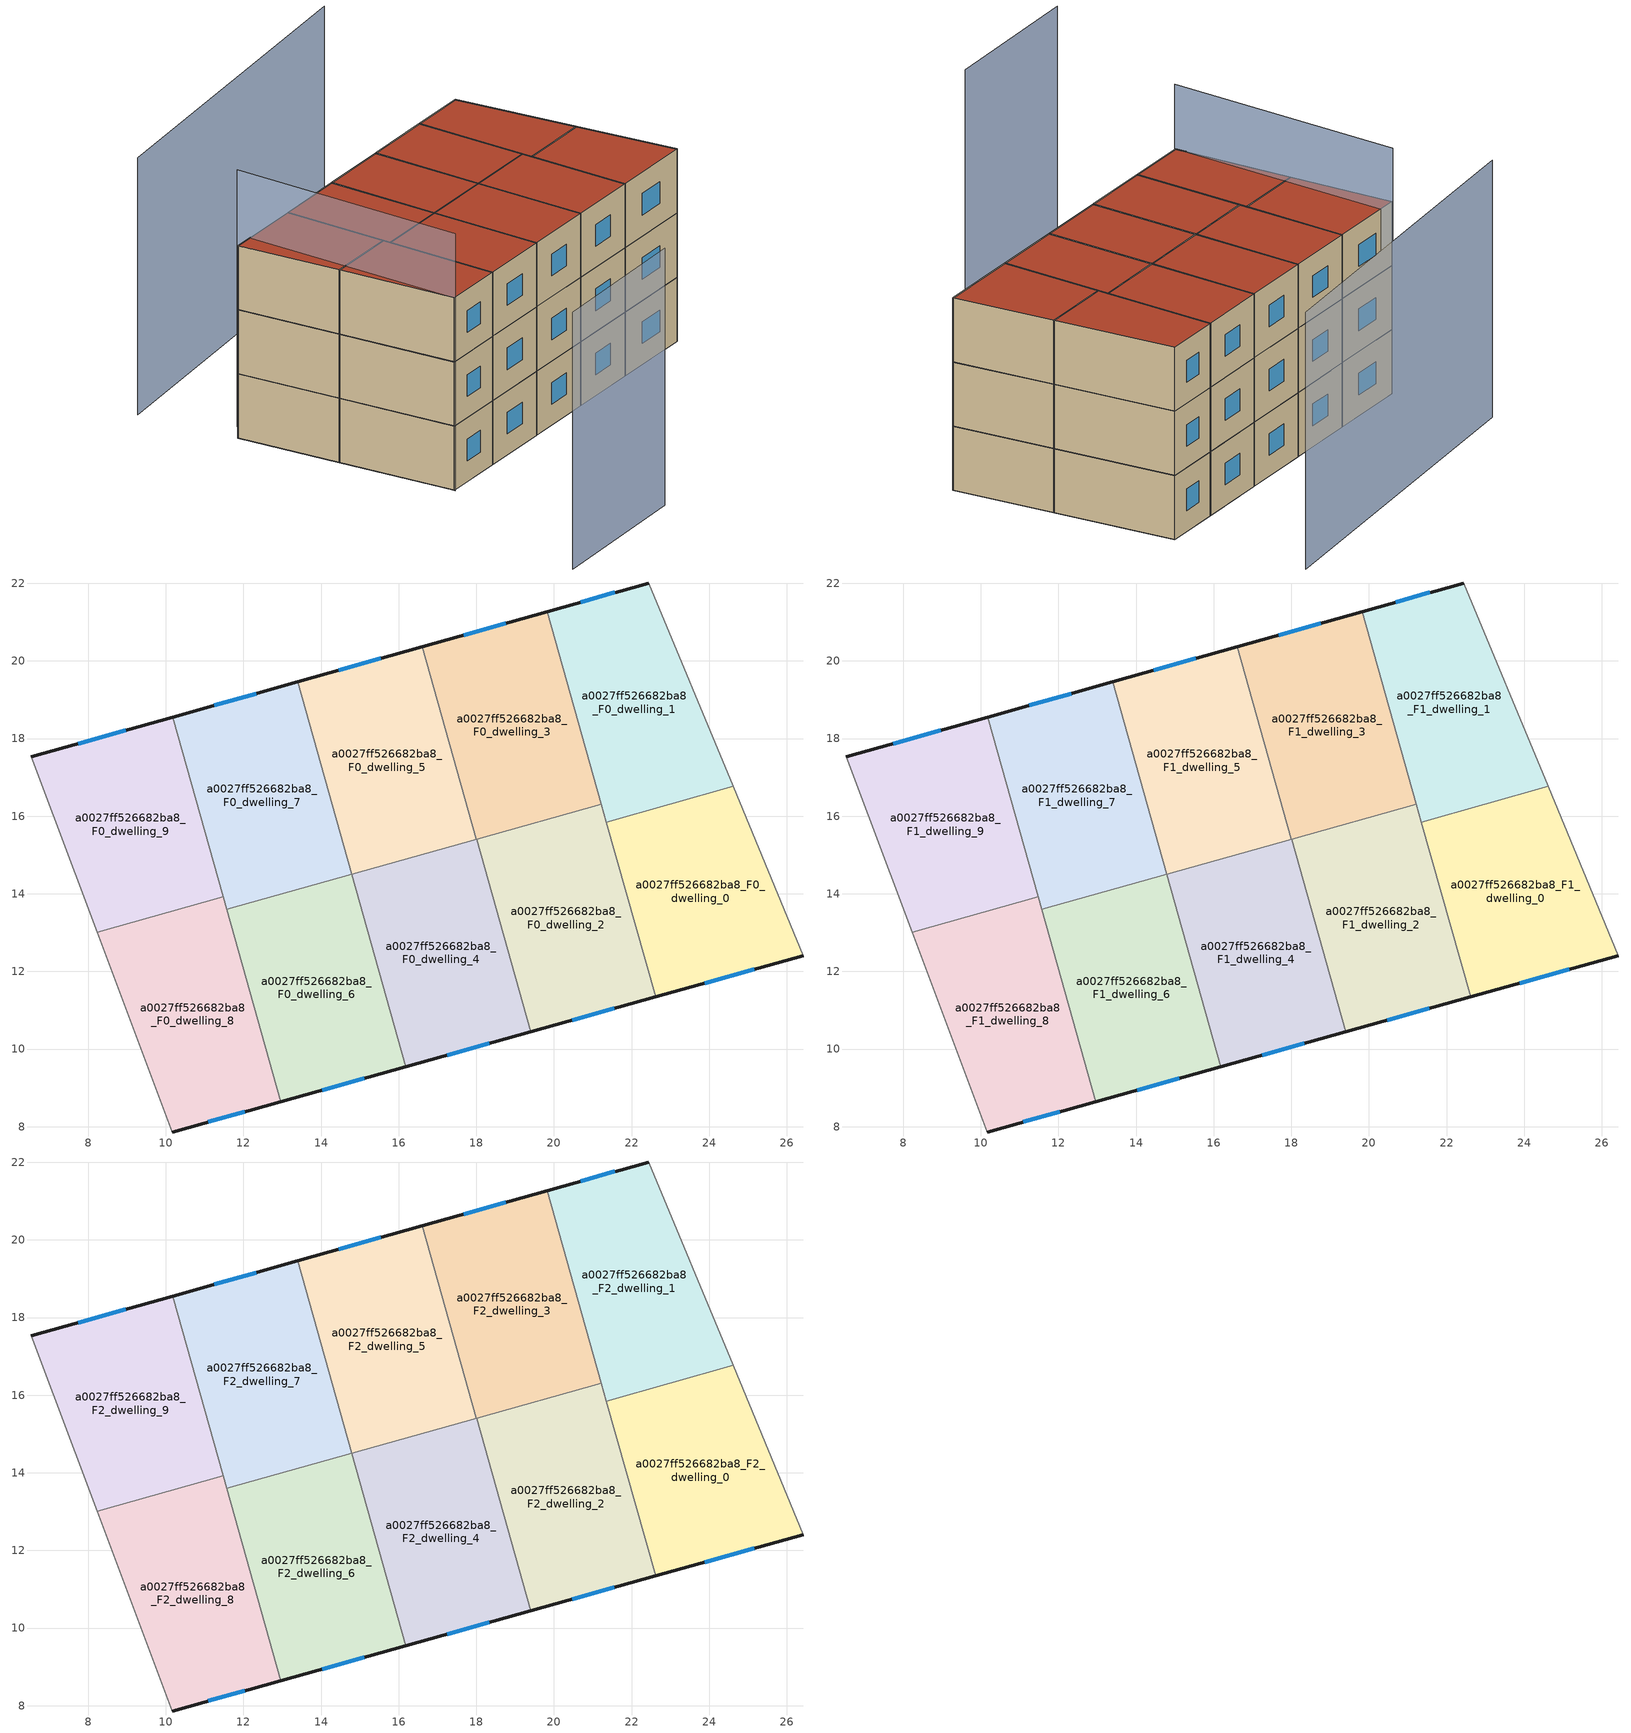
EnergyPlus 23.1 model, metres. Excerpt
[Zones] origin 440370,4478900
a0027ff526682ba8_F0_dwelling_0
 floor ground (EU_floor_Construction): 26.42,12.41 24.61,16.77 21.35,15.85 22.62,11.34 z0
 wall outside (EU_wall_Construction): 26.42,12.41 22.62,11.34 z0:3
 wall to a0027ff526682ba8_F0_dwelling_1 (EU_wall_Construction): 21.35,15.85 24.61,16.77 z0:3
 wall adiabatic (EU_wall_Construction): 24.61,16.77 26.42,12.41 z0:3
 wall to a0027ff526682ba8_F0_dwelling_2 (EU_wall_Construction): 22.62,11.34 21.35,15.85 z0:3
 window (EU_Window_Construction): 25.16,12.05 23.88,11.69 z0.99:2.01
a0027ff526682ba8_F0_dwelling_1
 floor ground (EU_floor_Construction): 24.61,16.77 22.44,22.01 19.82,21.27 21.35,15.85 z0
 wall outside (EU_wall_Construction): 19.82,21.27 22.44,22.01 z0:3
 wall adiabatic (EU_wall_Construction): 22.44,22.01 24.61,16.77 z0:3
 wall to a0027ff526682ba8_F0_dwelling_3 (EU_wall_Construction): 21.22,16.31 19.82,21.27 z0:3
 wall to a0027ff526682ba8_F0_dwelling_2 (EU_wall_Construction): 21.35,15.85 21.22,16.31 z0:3
 window (EU_Window_Construction): 20.69,21.51 21.57,21.76 z0.99:2.01
a0027ff526682ba8_F0_dwelling_2
 floor ground (EU_floor_Construction): 22.62,11.34 21.22,16.31 18.01,15.4 19.4,10.44 z0
 wall outside (EU_wall_Construction): 22.62,11.34 19.4,10.44 z0:3
 wall to a0027ff526682ba8_F0_dwelling_3 (EU_wall_Construction): 18.01,15.4 21.22,16.31 z0:3
 wall to a0027ff526682ba8_F0_dwelling_4 (EU_wall_Construction): 19.4,10.44 18.01,15.4 z0:3
 window (EU_Window_Construction): 21.55,11.04 20.47,10.74 z0.99:2.01
a0027ff526682ba8_F0_dwelling_3
 floor ground (EU_floor_Construction): 21.22,16.31 19.82,21.27 16.61,20.37 18.01,15.4 z0
 wall outside (EU_wall_Construction): 16.61,20.37 19.82,21.27 z0:3
 wall to a0027ff526682ba8_F0_dwelling_5 (EU_wall_Construction): 18,15.4 16.61,20.37 z0:3
 window (EU_Window_Construction): 17.67,20.66 18.76,20.97 z0.99:2.01
a0027ff526682ba8_F0_dwelling_4
 floor ground (EU_floor_Construction): 19.4,10.44 18.01,15.41 14.79,14.5 16.18,9.54 z0
 wall outside (EU_wall_Construction): 19.4,10.44 16.18,9.54 z0:3
 wall to a0027ff526682ba8_F0_dwelling_5 (EU_wall_Construction): 14.79,14.5 18.01,15.41 z0:3
 wall to a0027ff526682ba8_F0_dwelling_6 (EU_wall_Construction): 16.18,9.54 14.79,14.5 z0:3
 window (EU_Window_Construction): 18.34,10.15 17.25,9.84 z0.99:2.01
a0027ff526682ba8_F0_dwelling_5
 floor ground (EU_floor_Construction): 18.01,15.41 16.61,20.37 13.39,19.46 14.79,14.5 z0
 wall outside (EU_wall_Construction): 13.39,19.46 16.61,20.37 z0:3
 wall to a0027ff526682ba8_F0_dwelling_7 (EU_wall_Construction): 14.79,14.5 13.39,19.46 z0:3
 window (EU_Window_Construction): 14.46,19.76 15.54,20.06 z0.99:2.01
a0027ff526682ba8_F0_dwelling_6
 floor ground (EU_floor_Construction): 16.18,9.54 14.79,14.5 11.57,13.6 12.97,8.64 z0
 wall outside (EU_wall_Construction): 16.18,9.54 12.97,8.64 z0:3
 wall to a0027ff526682ba8_F0_dwelling_7 (EU_wall_Construction): 11.57,13.6 14.79,14.5 z0:3
 wall to a0027ff526682ba8_F0_dwelling_8 (EU_wall_Construction): 12.97,8.64 11.57,13.6 z0:3
 window (EU_Window_Construction): 15.12,9.25 14.03,8.94 z0.99:2.01
a0027ff526682ba8_F0_dwelling_7
 floor ground (EU_floor_Construction): 14.79,14.5 13.39,19.46 10.17,18.55 11.57,13.6 z0
 wall outside (EU_wall_Construction): 10.17,18.55 13.39,19.46 z0:3
 wall to a0027ff526682ba8_F0_dwelling_9 (EU_wall_Construction): 11.48,13.92 10.17,18.55 z0:3
 wall to a0027ff526682ba8_F0_dwelling_8 (EU_wall_Construction): 11.57,13.6 11.48,13.92 z0:3
 window (EU_Window_Construction): 11.24,18.85 12.33,19.16 z0.99:2.01
a0027ff526682ba8_F0_dwelling_8
 floor ground (EU_floor_Construction): 12.97,8.64 11.48,13.92 8.23,13.01 10.17,7.86 z0
 wall outside (EU_wall_Construction): 12.97,8.64 10.17,7.86 z0:3
 wall adiabatic (EU_wall_Construction): 10.17,7.86 8.23,13.01 z0:3
 wall to a0027ff526682ba8_F0_dwelling_9 (EU_wall_Construction): 8.23,13.01 11.48,13.92 z0:3
 window (EU_Window_Construction): 12.04,8.38 11.1,8.12 z0.99:2.01
a0027ff526682ba8_F0_dwelling_9
 floor ground (EU_floor_Construction): 11.48,13.92 10.17,18.55 6.53,17.53 8.23,13.01 z0
 wall outside (EU_wall_Construction): 6.53,17.53 10.17,18.55 z0:3
 wall adiabatic (EU_wall_Construction): 8.23,13.01 6.53,17.53 z0:3
 window (EU_Window_Construction): 7.74,17.87 8.97,18.21 z0.99:2.01
a0027ff526682ba8_F1_dwelling_0
 floor to a0027ff526682ba8_F0_dwelling_0 (EU_floor_Construction): 26.42,12.41 24.61,16.77 21.35,15.85 22.62,11.34 z3
 wall outside (EU_wall_Construction): 26.42,12.41 22.62,11.34 z3:6
 wall to a0027ff526682ba8_F1_dwelling_1 (EU_wall_Construction): 21.35,15.85 24.61,16.77 z3:6
 wall adiabatic (EU_wall_Construction): 24.61,16.77 26.42,12.41 z3:6
 wall to a0027ff526682ba8_F1_dwelling_2 (EU_wall_Construction): 22.62,11.34 21.35,15.85 z3:6
 window (EU_Window_Construction): 25.16,12.05 23.88,11.69 z3.99:5.01
a0027ff526682ba8_F1_dwelling_1
 floor to a0027ff526682ba8_F0_dwelling_1 (EU_floor_Construction): 24.61,16.77 22.44,22.01 19.82,21.27 21.35,15.85 z3
 wall outside (EU_wall_Construction): 19.82,21.27 22.44,22.01 z3:6
 wall adiabatic (EU_wall_Construction): 22.44,22.01 24.61,16.77 z3:6
 wall to a0027ff526682ba8_F1_dwelling_3 (EU_wall_Construction): 21.22,16.31 19.82,21.27 z3:6
 wall to a0027ff526682ba8_F1_dwelling_2 (EU_wall_Construction): 21.35,15.85 21.22,16.31 z3:6
 window (EU_Window_Construction): 20.69,21.51 21.57,21.76 z3.99:5.01
a0027ff526682ba8_F1_dwelling_2
 floor to a0027ff526682ba8_F0_dwelling_2 (EU_floor_Construction): 22.62,11.34 21.22,16.31 18.01,15.4 19.4,10.44 z3
 wall outside (EU_wall_Construction): 22.62,11.34 19.4,10.44 z3:6
 wall to a0027ff526682ba8_F1_dwelling_3 (EU_wall_Construction): 18.01,15.4 21.22,16.31 z3:6
 wall to a0027ff526682ba8_F1_dwelling_4 (EU_wall_Construction): 19.4,10.44 18.01,15.4 z3:6
 window (EU_Window_Construction): 21.55,11.04 20.47,10.74 z3.99:5.01
a0027ff526682ba8_F1_dwelling_3
 floor to a0027ff526682ba8_F0_dwelling_3 (EU_floor_Construction): 21.22,16.31 19.82,21.27 16.61,20.37 18.01,15.4 z3
 wall outside (EU_wall_Construction): 16.61,20.37 19.82,21.27 z3:6
 wall to a0027ff526682ba8_F1_dwelling_5 (EU_wall_Construction): 18,15.4 16.61,20.37 z3:6
 window (EU_Window_Construction): 17.67,20.66 18.76,20.97 z3.99:5.01
a0027ff526682ba8_F1_dwelling_4
 floor to a0027ff526682ba8_F0_dwelling_4 (EU_floor_Construction): 19.4,10.44 18.01,15.41 14.79,14.5 16.18,9.54 z3
 wall outside (EU_wall_Construction): 19.4,10.44 16.18,9.54 z3:6
 wall to a0027ff526682ba8_F1_dwelling_5 (EU_wall_Construction): 14.79,14.5 18.01,15.41 z3:6
 wall to a0027ff526682ba8_F1_dwelling_6 (EU_wall_Construction): 16.18,9.54 14.79,14.5 z3:6
 window (EU_Window_Construction): 18.34,10.15 17.25,9.84 z3.99:5.01
a0027ff526682ba8_F1_dwelling_5
 floor to a0027ff526682ba8_F0_dwelling_5 (EU_floor_Construction): 18.01,15.41 16.61,20.37 13.39,19.46 14.79,14.5 z3
 wall outside (EU_wall_Construction): 13.39,19.46 16.61,20.37 z3:6
 wall to a0027ff526682ba8_F1_dwelling_7 (EU_wall_Construction): 14.79,14.5 13.39,19.46 z3:6
 window (EU_Window_Construction): 14.46,19.76 15.54,20.06 z3.99:5.01
a0027ff526682ba8_F1_dwelling_6
 floor to a0027ff526682ba8_F0_dwelling_6 (EU_floor_Construction): 16.18,9.54 14.79,14.5 11.57,13.6 12.97,8.64 z3
 wall outside (EU_wall_Construction): 16.18,9.54 12.97,8.64 z3:6
 wall to a0027ff526682ba8_F1_dwelling_7 (EU_wall_Construction): 11.57,13.6 14.79,14.5 z3:6
 wall to a0027ff526682ba8_F1_dwelling_8 (EU_wall_Construction): 12.97,8.64 11.57,13.6 z3:6
 window (EU_Window_Construction): 15.12,9.25 14.03,8.94 z3.99:5.01
a0027ff526682ba8_F1_dwelling_7
 floor to a0027ff526682ba8_F0_dwelling_7 (EU_floor_Construction): 14.79,14.5 13.39,19.46 10.17,18.55 11.57,13.6 z3
 wall outside (EU_wall_Construction): 10.17,18.55 13.39,19.46 z3:6
 wall to a0027ff526682ba8_F1_dwelling_9 (EU_wall_Construction): 11.48,13.92 10.17,18.55 z3:6
 wall to a0027ff526682ba8_F1_dwelling_8 (EU_wall_Construction): 11.57,13.6 11.48,13.92 z3:6
 window (EU_Window_Construction): 11.24,18.85 12.33,19.16 z3.99:5.01
a0027ff526682ba8_F1_dwelling_8
 floor to a0027ff526682ba8_F0_dwelling_8 (EU_floor_Construction): 12.97,8.64 11.48,13.92 8.23,13.01 10.17,7.86 z3
 wall outside (EU_wall_Construction): 12.97,8.64 10.17,7.86 z3:6
 wall adiabatic (EU_wall_Construction): 10.17,7.86 8.23,13.01 z3:6
 wall to a0027ff526682ba8_F1_dwelling_9 (EU_wall_Construction): 8.23,13.01 11.48,13.92 z3:6
 window (EU_Window_Construction): 12.04,8.38 11.1,8.12 z3.99:5.01
a0027ff526682ba8_F1_dwelling_9
 floor to a0027ff526682ba8_F0_dwelling_9 (EU_floor_Construction): 11.48,13.92 10.17,18.55 6.53,17.53 8.23,13.01 z3
 wall outside (EU_wall_Construction): 6.53,17.53 10.17,18.55 z3:6
 wall adiabatic (EU_wall_Construction): 8.23,13.01 6.53,17.53 z3:6
 window (EU_Window_Construction): 7.74,17.87 8.97,18.21 z3.99:5.01
a0027ff526682ba8_F2_dwelling_0
 floor to a0027ff526682ba8_F1_dwelling_0 (EU_floor_Construction): 26.42,12.41 24.61,16.77 21.35,15.85 22.62,11.34 z6
 wall outside (EU_wall_Construction): 26.42,12.41 22.62,11.34 z6:9
 wall to a0027ff526682ba8_F2_dwelling_1 (EU_wall_Construction): 21.35,15.85 24.61,16.77 z6:9
 wall adiabatic (EU_wall_Construction): 24.61,16.77 26.42,12.41 z6:9
 wall to a0027ff526682ba8_F2_dwelling_2 (EU_wall_Construction): 22.62,11.34 21.35,15.85 z6:9
 window (EU_Window_Construction): 25.16,12.05 23.88,11.69 z6.99:8.01
 roof outside (EU_roof_Construction): 24.61,16.77 26.42,12.41 22.62,11.34 21.35,15.85 z9
a0027ff526682ba8_F2_dwelling_1
 floor to a0027ff526682ba8_F1_dwelling_1 (EU_floor_Construction): 24.61,16.77 22.44,22.01 19.82,21.27 21.35,15.85 z6
 wall outside (EU_wall_Construction): 19.82,21.27 22.44,22.01 z6:9
 wall adiabatic (EU_wall_Construction): 22.44,22.01 24.61,16.77 z6:9
 wall to a0027ff526682ba8_F2_dwelling_3 (EU_wall_Construction): 21.22,16.31 19.82,21.27 z6:9
 wall to a0027ff526682ba8_F2_dwelling_2 (EU_wall_Construction): 21.35,15.85 21.22,16.31 z6:9
 window (EU_Window_Construction): 20.69,21.51 21.57,21.76 z6.99:8.01
 roof outside (EU_roof_Construction): 22.44,22.01 24.61,16.77 21.35,15.85 19.82,21.27 z9
a0027ff526682ba8_F2_dwelling_2
 floor to a0027ff526682ba8_F1_dwelling_2 (EU_floor_Construction): 22.62,11.34 21.22,16.31 18.01,15.4 19.4,10.44 z6
 wall outside (EU_wall_Construction): 22.62,11.34 19.4,10.44 z6:9
 wall to a0027ff526682ba8_F2_dwelling_3 (EU_wall_Construction): 18.01,15.4 21.22,16.31 z6:9
 wall to a0027ff526682ba8_F2_dwelling_4 (EU_wall_Construction): 19.4,10.44 18.01,15.4 z6:9
 window (EU_Window_Construction): 21.55,11.04 20.47,10.74 z6.99:8.01
 roof outside (EU_roof_Construction): 21.22,16.31 22.62,11.34 19.4,10.44 18.01,15.4 z9
a0027ff526682ba8_F2_dwelling_3
 floor to a0027ff526682ba8_F1_dwelling_3 (EU_floor_Construction): 21.22,16.31 19.82,21.27 16.61,20.37 18.01,15.4 z6
 wall outside (EU_wall_Construction): 16.61,20.37 19.82,21.27 z6:9
 wall to a0027ff526682ba8_F2_dwelling_5 (EU_wall_Construction): 18,15.4 16.61,20.37 z6:9
 window (EU_Window_Construction): 17.67,20.66 18.76,20.97 z6.99:8.01
 roof outside (EU_roof_Construction): 19.82,21.27 21.22,16.31 18.01,15.4 16.61,20.37 z9
a0027ff526682ba8_F2_dwelling_4
 floor to a0027ff526682ba8_F1_dwelling_4 (EU_floor_Construction): 19.4,10.44 18.01,15.41 14.79,14.5 16.18,9.54 z6
 wall outside (EU_wall_Construction): 19.4,10.44 16.18,9.54 z6:9
 wall to a0027ff526682ba8_F2_dwelling_5 (EU_wall_Construction): 14.79,14.5 18.01,15.41 z6:9
 wall to a0027ff526682ba8_F2_dwelling_6 (EU_wall_Construction): 16.18,9.54 14.79,14.5 z6:9
 window (EU_Window_Construction): 18.34,10.15 17.25,9.84 z6.99:8.01
 roof outside (EU_roof_Construction): 18.01,15.41 19.4,10.44 16.18,9.54 14.79,14.5 z9
a0027ff526682ba8_F2_dwelling_5
 floor to a0027ff526682ba8_F1_dwelling_5 (EU_floor_Construction): 18.01,15.41 16.61,20.37 13.39,19.46 14.79,14.5 z6
 wall outside (EU_wall_Construction): 13.39,19.46 16.61,20.37 z6:9
 wall to a0027ff526682ba8_F2_dwelling_7 (EU_wall_Construction): 14.79,14.5 13.39,19.46 z6:9
 window (EU_Window_Construction): 14.46,19.76 15.54,20.06 z6.99:8.01
 roof outside (EU_roof_Construction): 16.61,20.37 18.01,15.41 14.79,14.5 13.39,19.46 z9
a0027ff526682ba8_F2_dwelling_6
 floor to a0027ff526682ba8_F1_dwelling_6 (EU_floor_Construction): 16.18,9.54 14.79,14.5 11.57,13.6 12.97,8.64 z6
 wall outside (EU_wall_Construction): 16.18,9.54 12.97,8.64 z6:9
 wall to a0027ff526682ba8_F2_dwelling_7 (EU_wall_Construction): 11.57,13.6 14.79,14.5 z6:9
 wall to a0027ff526682ba8_F2_dwelling_8 (EU_wall_Construction): 12.97,8.64 11.57,13.6 z6:9
 window (EU_Window_Construction): 15.12,9.25 14.03,8.94 z6.99:8.01
 roof outside (EU_roof_Construction): 14.79,14.5 16.18,9.54 12.97,8.64 11.57,13.6 z9
a0027ff526682ba8_F2_dwelling_7
 floor to a0027ff526682ba8_F1_dwelling_7 (EU_floor_Construction): 14.79,14.5 13.39,19.46 10.17,18.55 11.57,13.6 z6
 wall outside (EU_wall_Construction): 10.17,18.55 13.39,19.46 z6:9
 wall to a0027ff526682ba8_F2_dwelling_9 (EU_wall_Construction): 11.48,13.92 10.17,18.55 z6:9
 wall to a0027ff526682ba8_F2_dwelling_8 (EU_wall_Construction): 11.57,13.6 11.48,13.92 z6:9
 window (EU_Window_Construction): 11.24,18.85 12.33,19.16 z6.99:8.01
 roof outside (EU_roof_Construction): 13.39,19.46 14.79,14.5 11.57,13.6 10.17,18.55 z9
a0027ff526682ba8_F2_dwelling_8
 floor to a0027ff526682ba8_F1_dwelling_8 (EU_floor_Construction): 12.97,8.64 11.48,13.92 8.23,13.01 10.17,7.86 z6
 wall outside (EU_wall_Construction): 12.97,8.64 10.17,7.86 z6:9
 wall adiabatic (EU_wall_Construction): 10.17,7.86 8.23,13.01 z6:9
 wall to a0027ff526682ba8_F2_dwelling_9 (EU_wall_Construction): 8.23,13.01 11.48,13.92 z6:9
 window (EU_Window_Construction): 12.04,8.38 11.1,8.12 z6.99:8.01
 roof outside (EU_roof_Construction): 11.48,13.92 12.97,8.64 10.17,7.86 8.23,13.01 z9
a0027ff526682ba8_F2_dwelling_9
 floor to a0027ff526682ba8_F1_dwelling_9 (EU_floor_Construction): 11.48,13.92 10.17,18.55 6.53,17.53 8.23,13.01 z6
 wall outside (EU_wall_Construction): 6.53,17.53 10.17,18.55 z6:9
 wall adiabatic (EU_wall_Construction): 8.23,13.01 6.53,17.53 z6:9
 window (EU_Window_Construction): 7.74,17.87 8.97,18.21 z6.99:8.01
 roof outside (EU_roof_Construction): 10.17,18.55 11.48,13.92 8.23,13.01 6.53,17.53 z9
shading: 7.22,18.35 10.18,7.83 / 20.09,27.68 4.82,21.95 / 9.06,-0.98 15.92,1.04 z0:12
[Building]
EU S2 Campaign: North Axis=0; Terrain=City; Solar Distribution=FullExterior
[Site:Location]
Madrid: Latitude=40.5; Longitude=-3.5; Time Zone=1; Elevation=609
[SizingPeriod:WeatherFileDays]
AnnualSizingPeriod: Begin Month=1; Begin Day of Month=1; End Month=12; End Day of Month=31; Day of Week for Start Day=Monday; Use Weather File Daylight Saving Period=No; Use Weather File Rain and Snow Indicators=No
[MATERIAL]
EU_InternalMass_Material: Roughness=MediumRough; Thickness=0.1; Conductivity=1; Density=1800; Specific Heat=900; Thermal Absorptance=0.9; Solar Absorptance=0.7; Visible Absorptance=0.7
[MATERIAL:NOMASS] Roughness=MediumRough; Thermal Absorptance=0.9; Solar Absorptance=0.7; Visible Absorptance=0.7
Name | Thermal Resistance
EU_wall_NoMass | 0.609216
EU_roof_NoMass | 0.513268
EU_floor_NoMass | 0.568163
[WINDOWMATERIAL:SIMPLEGLAZINGSYSTEM]
EU_Window_SimpleGlazing: UFactor=5.50606; Solar Heat Gain Coefficient=0.85; Visible Transmittance=0.85
[CONSTRUCTION]
EU_wall_Construction: EU_wall_NoMass
EU_roof_Construction: EU_roof_NoMass
EU_floor_Construction: EU_floor_NoMass
EU_InternalMass_Construction: EU_InternalMass_Material
EU_Window_Construction: EU_Window_SimpleGlazing
[ZONE] Type=1; Multiplier=1; Ceiling Height=autocalculate; Floor Area=autocalculate; Part of Total Floor Area=Yes
Name | Volume
a0027ff526682ba8_F0_dwelling_0; a0027ff526682ba8_F1_dwelling_0; a0027ff526682ba8_F2_dwelling_0 | 51.6302
a0027ff526682ba8_F0_dwelling_1; a0027ff526682ba8_F1_dwelling_1; a0027ff526682ba8_F2_dwelling_1 | 51.6376
a0027ff526682ba8_F0_dwelling_2; a0027ff526682ba8_F1_dwelling_2; a0027ff526682ba8_F2_dwelling_2 | 51.6412
a0027ff526682ba8_F0_dwelling_3; a0027ff526682ba8_F1_dwelling_3; a0027ff526682ba8_F2_dwelling_3 | 51.6464
a0027ff526682ba8_F0_dwelling_4; a0027ff526682ba8_F1_dwelling_4; a0027ff526682ba8_F2_dwelling_4 | 51.6306
a0027ff526682ba8_F0_dwelling_5; a0027ff526682ba8_F1_dwelling_5; a0027ff526682ba8_F2_dwelling_5 | 51.6354
a0027ff526682ba8_F0_dwelling_6; a0027ff526682ba8_F1_dwelling_6; a0027ff526682ba8_F2_dwelling_6 | 51.6416
a0027ff526682ba8_F0_dwelling_7; a0027ff526682ba8_F1_dwelling_7; a0027ff526682ba8_F2_dwelling_7 | 51.6372
a0027ff526682ba8_F0_dwelling_8; a0027ff526682ba8_F1_dwelling_8; a0027ff526682ba8_F2_dwelling_8 | 51.6328
a0027ff526682ba8_F0_dwelling_9; a0027ff526682ba8_F1_dwelling_9; a0027ff526682ba8_F2_dwelling_9 | 51.635
[INTERNALMASS] Construction=EU_InternalMass_Construction
Name | Zone or ZoneList | Surface Area
a0027ff526682ba8_F0_dwelling_0_EU_InternalMass | a0027ff526682ba8_F0_dwelling_0 | 17.2097
a0027ff526682ba8_F0_dwelling_1_EU_InternalMass | a0027ff526682ba8_F0_dwelling_1 | 17.2125
a0027ff526682ba8_F0_dwelling_2_EU_InternalMass | a0027ff526682ba8_F0_dwelling_2 | 17.213
a0027ff526682ba8_F0_dwelling_3_EU_InternalMass | a0027ff526682ba8_F0_dwelling_3 | 17.2141
a0027ff526682ba8_F0_dwelling_4_EU_InternalMass | a0027ff526682ba8_F0_dwelling_4 | 17.2113
a0027ff526682ba8_F0_dwelling_5_EU_InternalMass | a0027ff526682ba8_F0_dwelling_5 | 17.2116
a0027ff526682ba8_F0_dwelling_6_EU_InternalMass | a0027ff526682ba8_F0_dwelling_6 | 17.214
a0027ff526682ba8_F0_dwelling_7_EU_InternalMass | a0027ff526682ba8_F0_dwelling_7 | 17.2123
a0027ff526682ba8_F0_dwelling_8_EU_InternalMass | a0027ff526682ba8_F0_dwelling_8 | 17.2107
a0027ff526682ba8_F0_dwelling_9_EU_InternalMass | a0027ff526682ba8_F0_dwelling_9 | 17.2123
a0027ff526682ba8_F1_dwelling_0_EU_InternalMass | a0027ff526682ba8_F1_dwelling_0 | 17.2097
a0027ff526682ba8_F1_dwelling_1_EU_InternalMass | a0027ff526682ba8_F1_dwelling_1 | 17.2125
a0027ff526682ba8_F1_dwelling_2_EU_InternalMass | a0027ff526682ba8_F1_dwelling_2 | 17.213
a0027ff526682ba8_F1_dwelling_3_EU_InternalMass | a0027ff526682ba8_F1_dwelling_3 | 17.2141
a0027ff526682ba8_F1_dwelling_4_EU_InternalMass | a0027ff526682ba8_F1_dwelling_4 | 17.2113
a0027ff526682ba8_F1_dwelling_5_EU_InternalMass | a0027ff526682ba8_F1_dwelling_5 | 17.2116
a0027ff526682ba8_F1_dwelling_6_EU_InternalMass | a0027ff526682ba8_F1_dwelling_6 | 17.214
a0027ff526682ba8_F1_dwelling_7_EU_InternalMass | a0027ff526682ba8_F1_dwelling_7 | 17.2123
a0027ff526682ba8_F1_dwelling_8_EU_InternalMass | a0027ff526682ba8_F1_dwelling_8 | 17.2107
a0027ff526682ba8_F1_dwelling_9_EU_InternalMass | a0027ff526682ba8_F1_dwelling_9 | 17.2123
a0027ff526682ba8_F2_dwelling_0_EU_InternalMass | a0027ff526682ba8_F2_dwelling_0 | 17.2097
a0027ff526682ba8_F2_dwelling_1_EU_InternalMass | a0027ff526682ba8_F2_dwelling_1 | 17.2125
a0027ff526682ba8_F2_dwelling_2_EU_InternalMass | a0027ff526682ba8_F2_dwelling_2 | 17.213
a0027ff526682ba8_F2_dwelling_3_EU_InternalMass | a0027ff526682ba8_F2_dwelling_3 | 17.2141
a0027ff526682ba8_F2_dwelling_4_EU_InternalMass | a0027ff526682ba8_F2_dwelling_4 | 17.2113
a0027ff526682ba8_F2_dwelling_5_EU_InternalMass | a0027ff526682ba8_F2_dwelling_5 | 17.2116
a0027ff526682ba8_F2_dwelling_6_EU_InternalMass | a0027ff526682ba8_F2_dwelling_6 | 17.214
a0027ff526682ba8_F2_dwelling_7_EU_InternalMass | a0027ff526682ba8_F2_dwelling_7 | 17.2123
a0027ff526682ba8_F2_dwelling_8_EU_InternalMass | a0027ff526682ba8_F2_dwelling_8 | 17.2107
a0027ff526682ba8_F2_dwelling_9_EU_InternalMass | a0027ff526682ba8_F2_dwelling_9 | 17.2123
[OTHEREQUIPMENT] Fuel Type=Electricity; Design Level Calculation Method=Watts/Area; Power per Zone Floor Area=1; Fraction Latent=0; Fraction Radiant=0; Fraction Lost=0; Carbon Dioxide Generation Rate=0; EndUse Subcategory=EU_Step8_InternalGains
Name | Zone or ZoneList or Space or SpaceList | Schedule
EU_Step8_InternalGain_a0027ff526682ba8_F0_dwelling_0_f000 | a0027ff526682ba8_F0_dwelling_0 | EU_Step8_GainSchedule_a0027ff526682ba8_F0_dwelling_0_f000
EU_Step8_InternalGain_a0027ff526682ba8_F0_dwelling_1_f000 | a0027ff526682ba8_F0_dwelling_1 | EU_Step8_GainSchedule_a0027ff526682ba8_F0_dwelling_1_f000
EU_Step8_InternalGain_a0027ff526682ba8_F0_dwelling_2_f000 | a0027ff526682ba8_F0_dwelling_2 | EU_Step8_GainSchedule_a0027ff526682ba8_F0_dwelling_2_f000
EU_Step8_InternalGain_a0027ff526682ba8_F0_dwelling_3_f000 | a0027ff526682ba8_F0_dwelling_3 | EU_Step8_GainSchedule_a0027ff526682ba8_F0_dwelling_3_f000
EU_Step8_InternalGain_a0027ff526682ba8_F0_dwelling_4_f000 | a0027ff526682ba8_F0_dwelling_4 | EU_Step8_GainSchedule_a0027ff526682ba8_F0_dwelling_4_f000
EU_Step8_InternalGain_a0027ff526682ba8_F0_dwelling_5_f000 | a0027ff526682ba8_F0_dwelling_5 | EU_Step8_GainSchedule_a0027ff526682ba8_F0_dwelling_5_f000
EU_Step8_InternalGain_a0027ff526682ba8_F0_dwelling_6_f000 | a0027ff526682ba8_F0_dwelling_6 | EU_Step8_GainSchedule_a0027ff526682ba8_F0_dwelling_6_f000
EU_Step8_InternalGain_a0027ff526682ba8_F0_dwelling_7_f000 | a0027ff526682ba8_F0_dwelling_7 | EU_Step8_GainSchedule_a0027ff526682ba8_F0_dwelling_7_f000
EU_Step8_InternalGain_a0027ff526682ba8_F0_dwelling_8_f000 | a0027ff526682ba8_F0_dwelling_8 | EU_Step8_GainSchedule_a0027ff526682ba8_F0_dwelling_8_f000
EU_Step8_InternalGain_a0027ff526682ba8_F0_dwelling_9_f000 | a0027ff526682ba8_F0_dwelling_9 | EU_Step8_GainSchedule_a0027ff526682ba8_F0_dwelling_9_f000
EU_Step8_InternalGain_a0027ff526682ba8_F1_dwelling_0_f000 | a0027ff526682ba8_F1_dwelling_0 | EU_Step8_GainSchedule_a0027ff526682ba8_F1_dwelling_0_f000
EU_Step8_InternalGain_a0027ff526682ba8_F1_dwelling_1_f000 | a0027ff526682ba8_F1_dwelling_1 | EU_Step8_GainSchedule_a0027ff526682ba8_F1_dwelling_1_f000
EU_Step8_InternalGain_a0027ff526682ba8_F1_dwelling_2_f000 | a0027ff526682ba8_F1_dwelling_2 | EU_Step8_GainSchedule_a0027ff526682ba8_F1_dwelling_2_f000
EU_Step8_InternalGain_a0027ff526682ba8_F1_dwelling_3_f000 | a0027ff526682ba8_F1_dwelling_3 | EU_Step8_GainSchedule_a0027ff526682ba8_F1_dwelling_3_f000
EU_Step8_InternalGain_a0027ff526682ba8_F1_dwelling_4_f000 | a0027ff526682ba8_F1_dwelling_4 | EU_Step8_GainSchedule_a0027ff526682ba8_F1_dwelling_4_f000
EU_Step8_InternalGain_a0027ff526682ba8_F1_dwelling_5_f000 | a0027ff526682ba8_F1_dwelling_5 | EU_Step8_GainSchedule_a0027ff526682ba8_F1_dwelling_5_f000
EU_Step8_InternalGain_a0027ff526682ba8_F1_dwelling_6_f000 | a0027ff526682ba8_F1_dwelling_6 | EU_Step8_GainSchedule_a0027ff526682ba8_F1_dwelling_6_f000
EU_Step8_InternalGain_a0027ff526682ba8_F1_dwelling_7_f000 | a0027ff526682ba8_F1_dwelling_7 | EU_Step8_GainSchedule_a0027ff526682ba8_F1_dwelling_7_f000
EU_Step8_InternalGain_a0027ff526682ba8_F1_dwelling_8_f000 | a0027ff526682ba8_F1_dwelling_8 | EU_Step8_GainSchedule_a0027ff526682ba8_F1_dwelling_8_f000
EU_Step8_InternalGain_a0027ff526682ba8_F1_dwelling_9_f000 | a0027ff526682ba8_F1_dwelling_9 | EU_Step8_GainSchedule_a0027ff526682ba8_F1_dwelling_9_f000
EU_Step8_InternalGain_a0027ff526682ba8_F2_dwelling_0_f000 | a0027ff526682ba8_F2_dwelling_0 | EU_Step8_GainSchedule_a0027ff526682ba8_F2_dwelling_0_f000
EU_Step8_InternalGain_a0027ff526682ba8_F2_dwelling_1_f000 | a0027ff526682ba8_F2_dwelling_1 | EU_Step8_GainSchedule_a0027ff526682ba8_F2_dwelling_1_f000
EU_Step8_InternalGain_a0027ff526682ba8_F2_dwelling_2_f000 | a0027ff526682ba8_F2_dwelling_2 | EU_Step8_GainSchedule_a0027ff526682ba8_F2_dwelling_2_f000
EU_Step8_InternalGain_a0027ff526682ba8_F2_dwelling_3_f000 | a0027ff526682ba8_F2_dwelling_3 | EU_Step8_GainSchedule_a0027ff526682ba8_F2_dwelling_3_f000
EU_Step8_InternalGain_a0027ff526682ba8_F2_dwelling_4_f000 | a0027ff526682ba8_F2_dwelling_4 | EU_Step8_GainSchedule_a0027ff526682ba8_F2_dwelling_4_f000
EU_Step8_InternalGain_a0027ff526682ba8_F2_dwelling_5_f000 | a0027ff526682ba8_F2_dwelling_5 | EU_Step8_GainSchedule_a0027ff526682ba8_F2_dwelling_5_f000
EU_Step8_InternalGain_a0027ff526682ba8_F2_dwelling_6_f000 | a0027ff526682ba8_F2_dwelling_6 | EU_Step8_GainSchedule_a0027ff526682ba8_F2_dwelling_6_f000
EU_Step8_InternalGain_a0027ff526682ba8_F2_dwelling_7_f000 | a0027ff526682ba8_F2_dwelling_7 | EU_Step8_GainSchedule_a0027ff526682ba8_F2_dwelling_7_f000
EU_Step8_InternalGain_a0027ff526682ba8_F2_dwelling_8_f000 | a0027ff526682ba8_F2_dwelling_8 | EU_Step8_GainSchedule_a0027ff526682ba8_F2_dwelling_8_f000
EU_Step8_InternalGain_a0027ff526682ba8_F2_dwelling_9_f000 | a0027ff526682ba8_F2_dwelling_9 | EU_Step8_GainSchedule_a0027ff526682ba8_F2_dwelling_9_f000
[ZONEVENTILATION:DESIGNFLOWRATE] Schedule=EU_AlwaysOn; Design Flow Rate Calculation Method=AirChanges/Hour; Air Changes per Hour=0.752966; Ventilation Type=Natural; Fan Pressure Rise=0; Fan Total Efficiency=1; Constant Term Coefficient=1; Temperature Term Coefficient=0; Velocity Term Coefficient=0; Velocity Squared Term Coefficient=0; Minimum Indoor Temperature=-100; Maximum Indoor Temperature=100; Delta Temperature=-100; Minimum Outdoor Temperature=-100; Maximum Outdoor Temperature=100; Maximum Wind Speed=40
Name | Zone or ZoneList or Space or SpaceList
EU_ConstantAir_a0027ff526682ba8_F0_dwelling_0 | a0027ff526682ba8_F0_dwelling_0
EU_ConstantAir_a0027ff526682ba8_F0_dwelling_1 | a0027ff526682ba8_F0_dwelling_1
EU_ConstantAir_a0027ff526682ba8_F0_dwelling_2 | a0027ff526682ba8_F0_dwelling_2
EU_ConstantAir_a0027ff526682ba8_F0_dwelling_3 | a0027ff526682ba8_F0_dwelling_3
EU_ConstantAir_a0027ff526682ba8_F0_dwelling_4 | a0027ff526682ba8_F0_dwelling_4
EU_ConstantAir_a0027ff526682ba8_F0_dwelling_5 | a0027ff526682ba8_F0_dwelling_5
EU_ConstantAir_a0027ff526682ba8_F0_dwelling_6 | a0027ff526682ba8_F0_dwelling_6
EU_ConstantAir_a0027ff526682ba8_F0_dwelling_7 | a0027ff526682ba8_F0_dwelling_7
EU_ConstantAir_a0027ff526682ba8_F0_dwelling_8 | a0027ff526682ba8_F0_dwelling_8
EU_ConstantAir_a0027ff526682ba8_F0_dwelling_9 | a0027ff526682ba8_F0_dwelling_9
EU_ConstantAir_a0027ff526682ba8_F1_dwelling_0 | a0027ff526682ba8_F1_dwelling_0
EU_ConstantAir_a0027ff526682ba8_F1_dwelling_1 | a0027ff526682ba8_F1_dwelling_1
EU_ConstantAir_a0027ff526682ba8_F1_dwelling_2 | a0027ff526682ba8_F1_dwelling_2
EU_ConstantAir_a0027ff526682ba8_F1_dwelling_3 | a0027ff526682ba8_F1_dwelling_3
EU_ConstantAir_a0027ff526682ba8_F1_dwelling_4 | a0027ff526682ba8_F1_dwelling_4
EU_ConstantAir_a0027ff526682ba8_F1_dwelling_5 | a0027ff526682ba8_F1_dwelling_5
EU_ConstantAir_a0027ff526682ba8_F1_dwelling_6 | a0027ff526682ba8_F1_dwelling_6
EU_ConstantAir_a0027ff526682ba8_F1_dwelling_7 | a0027ff526682ba8_F1_dwelling_7
EU_ConstantAir_a0027ff526682ba8_F1_dwelling_8 | a0027ff526682ba8_F1_dwelling_8
EU_ConstantAir_a0027ff526682ba8_F1_dwelling_9 | a0027ff526682ba8_F1_dwelling_9
EU_ConstantAir_a0027ff526682ba8_F2_dwelling_0 | a0027ff526682ba8_F2_dwelling_0
EU_ConstantAir_a0027ff526682ba8_F2_dwelling_1 | a0027ff526682ba8_F2_dwelling_1
EU_ConstantAir_a0027ff526682ba8_F2_dwelling_2 | a0027ff526682ba8_F2_dwelling_2
EU_ConstantAir_a0027ff526682ba8_F2_dwelling_3 | a0027ff526682ba8_F2_dwelling_3
EU_ConstantAir_a0027ff526682ba8_F2_dwelling_4 | a0027ff526682ba8_F2_dwelling_4
EU_ConstantAir_a0027ff526682ba8_F2_dwelling_5 | a0027ff526682ba8_F2_dwelling_5
EU_ConstantAir_a0027ff526682ba8_F2_dwelling_6 | a0027ff526682ba8_F2_dwelling_6
EU_ConstantAir_a0027ff526682ba8_F2_dwelling_7 | a0027ff526682ba8_F2_dwelling_7
EU_ConstantAir_a0027ff526682ba8_F2_dwelling_8 | a0027ff526682ba8_F2_dwelling_8
EU_ConstantAir_a0027ff526682ba8_F2_dwelling_9 | a0027ff526682ba8_F2_dwelling_9
[HVACTEMPLATE:THERMOSTAT] Constant Heating Setpoint=20; Constant Cooling Setpoint=50
EU_HeatOnly_a0027ff526682ba8_F0_dwelling_0; EU_HeatOnly_a0027ff526682ba8_F0_dwelling_1; EU_HeatOnly_a0027ff526682ba8_F0_dwelling_2; EU_HeatOnly_a0027ff526682ba8_F0_dwelling_3; EU_HeatOnly_a0027ff526682ba8_F0_dwelling_4; EU_HeatOnly_a0027ff526682ba8_F0_dwelling_5; EU_HeatOnly_a0027ff526682ba8_F0_dwelling_6; EU_HeatOnly_a0027ff526682ba8_F0_dwelling_7; EU_HeatOnly_a0027ff526682ba8_F0_dwelling_8; EU_HeatOnly_a0027ff526682ba8_F0_dwelling_9; EU_HeatOnly_a0027ff526682ba8_F1_dwelling_0; EU_HeatOnly_a0027ff526682ba8_F1_dwelling_1; EU_HeatOnly_a0027ff526682ba8_F1_dwelling_2; EU_HeatOnly_a0027ff526682ba8_F1_dwelling_3; EU_HeatOnly_a0027ff526682ba8_F1_dwelling_4; EU_HeatOnly_a0027ff526682ba8_F1_dwelling_5; EU_HeatOnly_a0027ff526682ba8_F1_dwelling_6; EU_HeatOnly_a0027ff526682ba8_F1_dwelling_7; EU_HeatOnly_a0027ff526682ba8_F1_dwelling_8; EU_HeatOnly_a0027ff526682ba8_F1_dwelling_9; EU_HeatOnly_a0027ff526682ba8_F2_dwelling_0; EU_HeatOnly_a0027ff526682ba8_F2_dwelling_1; EU_HeatOnly_a0027ff526682ba8_F2_dwelling_2; EU_HeatOnly_a0027ff526682ba8_F2_dwelling_3; EU_HeatOnly_a0027ff526682ba8_F2_dwelling_4; EU_HeatOnly_a0027ff526682ba8_F2_dwelling_5; EU_HeatOnly_a0027ff526682ba8_F2_dwelling_6; EU_HeatOnly_a0027ff526682ba8_F2_dwelling_7; EU_HeatOnly_a0027ff526682ba8_F2_dwelling_8; EU_HeatOnly_a0027ff526682ba8_F2_dwelling_9
[HVACTEMPLATE:ZONE:IDEALLOADSAIRSYSTEM] System Availability Schedule=EU_AlwaysOn; Maximum Heating Supply Air Temperature=50; Minimum Cooling Supply Air Temperature=13; Maximum Heating Supply Air Humidity Ratio=0.0156; Minimum Cooling Supply Air Humidity Ratio=0.0077; Heating Limit=NoLimit; Cooling Limit=NoLimit; Heating Availability Schedule=EU_AlwaysOn; Cooling Availability Schedule=EU_CoolingOff; Dehumidification Control Type=ConstantSensibleHeatRatio; Cooling Sensible Heat Ratio=0.7; Dehumidification Setpoint=60; Humidification Control Type=None; Humidification Setpoint=30; Outdoor Air Method=None; Outdoor Air Flow Rate per Person=0.00944; Outdoor Air Flow Rate per Zone Floor Area=0; Outdoor Air Flow Rate per Zone=0; Demand Controlled Ventilation Type=None; Outdoor Air Economizer Type=NoEconomizer; Heat Recovery Type=None; Sensible Heat Recovery Effectiveness=0.7; Latent Heat Recovery Effectiveness=0.65
Name | Template Thermostat
a0027ff526682ba8_F0_dwelling_0 | EU_HeatOnly_a0027ff526682ba8_F0_dwelling_0
a0027ff526682ba8_F0_dwelling_1 | EU_HeatOnly_a0027ff526682ba8_F0_dwelling_1
a0027ff526682ba8_F0_dwelling_2 | EU_HeatOnly_a0027ff526682ba8_F0_dwelling_2
a0027ff526682ba8_F0_dwelling_3 | EU_HeatOnly_a0027ff526682ba8_F0_dwelling_3
a0027ff526682ba8_F0_dwelling_4 | EU_HeatOnly_a0027ff526682ba8_F0_dwelling_4
a0027ff526682ba8_F0_dwelling_5 | EU_HeatOnly_a0027ff526682ba8_F0_dwelling_5
a0027ff526682ba8_F0_dwelling_6 | EU_HeatOnly_a0027ff526682ba8_F0_dwelling_6
a0027ff526682ba8_F0_dwelling_7 | EU_HeatOnly_a0027ff526682ba8_F0_dwelling_7
a0027ff526682ba8_F0_dwelling_8 | EU_HeatOnly_a0027ff526682ba8_F0_dwelling_8
a0027ff526682ba8_F0_dwelling_9 | EU_HeatOnly_a0027ff526682ba8_F0_dwelling_9
a0027ff526682ba8_F1_dwelling_0 | EU_HeatOnly_a0027ff526682ba8_F1_dwelling_0
a0027ff526682ba8_F1_dwelling_1 | EU_HeatOnly_a0027ff526682ba8_F1_dwelling_1
a0027ff526682ba8_F1_dwelling_2 | EU_HeatOnly_a0027ff526682ba8_F1_dwelling_2
a0027ff526682ba8_F1_dwelling_3 | EU_HeatOnly_a0027ff526682ba8_F1_dwelling_3
a0027ff526682ba8_F1_dwelling_4 | EU_HeatOnly_a0027ff526682ba8_F1_dwelling_4
a0027ff526682ba8_F1_dwelling_5 | EU_HeatOnly_a0027ff526682ba8_F1_dwelling_5
a0027ff526682ba8_F1_dwelling_6 | EU_HeatOnly_a0027ff526682ba8_F1_dwelling_6
a0027ff526682ba8_F1_dwelling_7 | EU_HeatOnly_a0027ff526682ba8_F1_dwelling_7
a0027ff526682ba8_F1_dwelling_8 | EU_HeatOnly_a0027ff526682ba8_F1_dwelling_8
a0027ff526682ba8_F1_dwelling_9 | EU_HeatOnly_a0027ff526682ba8_F1_dwelling_9
a0027ff526682ba8_F2_dwelling_0 | EU_HeatOnly_a0027ff526682ba8_F2_dwelling_0
a0027ff526682ba8_F2_dwelling_1 | EU_HeatOnly_a0027ff526682ba8_F2_dwelling_1
a0027ff526682ba8_F2_dwelling_2 | EU_HeatOnly_a0027ff526682ba8_F2_dwelling_2
a0027ff526682ba8_F2_dwelling_3 | EU_HeatOnly_a0027ff526682ba8_F2_dwelling_3
a0027ff526682ba8_F2_dwelling_4 | EU_HeatOnly_a0027ff526682ba8_F2_dwelling_4
a0027ff526682ba8_F2_dwelling_5 | EU_HeatOnly_a0027ff526682ba8_F2_dwelling_5
a0027ff526682ba8_F2_dwelling_6 | EU_HeatOnly_a0027ff526682ba8_F2_dwelling_6
a0027ff526682ba8_F2_dwelling_7 | EU_HeatOnly_a0027ff526682ba8_F2_dwelling_7
a0027ff526682ba8_F2_dwelling_8 | EU_HeatOnly_a0027ff526682ba8_F2_dwelling_8
a0027ff526682ba8_F2_dwelling_9 | EU_HeatOnly_a0027ff526682ba8_F2_dwelling_9
[SIZING:ZONE] Zone Cooling Design Supply Air Temperature Input Method=SupplyAirTemperature; Zone Cooling Design Supply Air Temperature=13; Zone Heating Design Supply Air Temperature Input Method=SupplyAirTemperature; Zone Heating Design Supply Air Temperature=50; Zone Cooling Design Supply Air Humidity Ratio=0.008; Zone Heating Design Supply Air Humidity Ratio=0.008; Cooling Design Air Flow Method=DesignDay; Cooling Design Air Flow Rate=0; Cooling Minimum Air Flow per Zone Floor Area=0.000762; Cooling Minimum Air Flow=0; Cooling Minimum Air Flow Fraction=0.2; Heating Design Air Flow Method=DesignDay; Heating Design Air Flow Rate=0; Heating Maximum Air Flow per Zone Floor Area=0.002032; Heating Maximum Air Flow=0.141576; Heating Maximum Air Flow Fraction=0.3; Account for Dedicated Outdoor Air System=No; Dedicated Outdoor Air System Control Strategy=NeutralSupplyAir; Dedicated Outdoor Air Low Setpoint Temperature for Design=autosize; Dedicated Outdoor Air High Setpoint Temperature for Design=autosize; Zone Load Sizing Method=Sensible Load Only No Latent Load; Zone Latent Cooling Design Supply Air Humidity Ratio Input Method=HumidityRatioDifference; Zone Cooling Design Supply Air Humidity Ratio Difference=0.005; Zone Latent Heating Design Supply Air Humidity Ratio Input Method=HumidityRatioDifference; Zone Humidification Design Supply Air Humidity Ratio Difference=0.005
a0027ff526682ba8_F0_dwelling_0; a0027ff526682ba8_F0_dwelling_1; a0027ff526682ba8_F0_dwelling_2; a0027ff526682ba8_F0_dwelling_3; a0027ff526682ba8_F0_dwelling_4; a0027ff526682ba8_F0_dwelling_5; a0027ff526682ba8_F0_dwelling_6; a0027ff526682ba8_F0_dwelling_7; a0027ff526682ba8_F0_dwelling_8; a0027ff526682ba8_F0_dwelling_9; a0027ff526682ba8_F1_dwelling_0; a0027ff526682ba8_F1_dwelling_1; a0027ff526682ba8_F1_dwelling_2; a0027ff526682ba8_F1_dwelling_3; a0027ff526682ba8_F1_dwelling_4; a0027ff526682ba8_F1_dwelling_5; a0027ff526682ba8_F1_dwelling_6; a0027ff526682ba8_F1_dwelling_7; a0027ff526682ba8_F1_dwelling_8; a0027ff526682ba8_F1_dwelling_9; a0027ff526682ba8_F2_dwelling_0; a0027ff526682ba8_F2_dwelling_1; a0027ff526682ba8_F2_dwelling_2; a0027ff526682ba8_F2_dwelling_3; a0027ff526682ba8_F2_dwelling_4; a0027ff526682ba8_F2_dwelling_5; a0027ff526682ba8_F2_dwelling_6; a0027ff526682ba8_F2_dwelling_7; a0027ff526682ba8_F2_dwelling_8; a0027ff526682ba8_F2_dwelling_9
[SCHEDULE:CONSTANT]
Name | Hourly Value
EU_AlwaysOn | 1
EU_CoolingOff | 0
[SCHEDULE:FILE] Column Number=1; Rows to Skip at Top=0; Number of Hours of Data=8760; Column Separator=Comma; Interpolate to Timestep=No; Minutes per Item=60; Adjust Schedule for Daylight Savings=Yes
Name | File
EU_Step8_GainSchedule_a0027ff526682ba8_F0_dwelling_0_f000 | ../../schedules/a0027ff526682ba8/a0027ff526682ba8_F0_dwelling_0_f000_gain.csv
EU_Step8_GainSchedule_a0027ff526682ba8_F0_dwelling_1_f000 | ../../schedules/a0027ff526682ba8/a0027ff526682ba8_F0_dwelling_1_f000_gain.csv
EU_Step8_GainSchedule_a0027ff526682ba8_F0_dwelling_2_f000 | ../../schedules/a0027ff526682ba8/a0027ff526682ba8_F0_dwelling_2_f000_gain.csv
EU_Step8_GainSchedule_a0027ff526682ba8_F0_dwelling_3_f000 | ../../schedules/a0027ff526682ba8/a0027ff526682ba8_F0_dwelling_3_f000_gain.csv
EU_Step8_GainSchedule_a0027ff526682ba8_F0_dwelling_4_f000 | ../../schedules/a0027ff526682ba8/a0027ff526682ba8_F0_dwelling_4_f000_gain.csv
EU_Step8_GainSchedule_a0027ff526682ba8_F0_dwelling_5_f000 | ../../schedules/a0027ff526682ba8/a0027ff526682ba8_F0_dwelling_5_f000_gain.csv
EU_Step8_GainSchedule_a0027ff526682ba8_F0_dwelling_6_f000 | ../../schedules/a0027ff526682ba8/a0027ff526682ba8_F0_dwelling_6_f000_gain.csv
EU_Step8_GainSchedule_a0027ff526682ba8_F0_dwelling_7_f000 | ../../schedules/a0027ff526682ba8/a0027ff526682ba8_F0_dwelling_7_f000_gain.csv
EU_Step8_GainSchedule_a0027ff526682ba8_F0_dwelling_8_f000 | ../../schedules/a0027ff526682ba8/a0027ff526682ba8_F0_dwelling_8_f000_gain.csv
EU_Step8_GainSchedule_a0027ff526682ba8_F0_dwelling_9_f000 | ../../schedules/a0027ff526682ba8/a0027ff526682ba8_F0_dwelling_9_f000_gain.csv
EU_Step8_GainSchedule_a0027ff526682ba8_F1_dwelling_0_f000 | ../../schedules/a0027ff526682ba8/a0027ff526682ba8_F1_dwelling_0_f000_gain.csv
EU_Step8_GainSchedule_a0027ff526682ba8_F1_dwelling_1_f000 | ../../schedules/a0027ff526682ba8/a0027ff526682ba8_F1_dwelling_1_f000_gain.csv
EU_Step8_GainSchedule_a0027ff526682ba8_F1_dwelling_2_f000 | ../../schedules/a0027ff526682ba8/a0027ff526682ba8_F1_dwelling_2_f000_gain.csv
EU_Step8_GainSchedule_a0027ff526682ba8_F1_dwelling_3_f000 | ../../schedules/a0027ff526682ba8/a0027ff526682ba8_F1_dwelling_3_f000_gain.csv
EU_Step8_GainSchedule_a0027ff526682ba8_F1_dwelling_4_f000 | ../../schedules/a0027ff526682ba8/a0027ff526682ba8_F1_dwelling_4_f000_gain.csv
EU_Step8_GainSchedule_a0027ff526682ba8_F1_dwelling_5_f000 | ../../schedules/a0027ff526682ba8/a0027ff526682ba8_F1_dwelling_5_f000_gain.csv
EU_Step8_GainSchedule_a0027ff526682ba8_F1_dwelling_6_f000 | ../../schedules/a0027ff526682ba8/a0027ff526682ba8_F1_dwelling_6_f000_gain.csv
EU_Step8_GainSchedule_a0027ff526682ba8_F1_dwelling_7_f000 | ../../schedules/a0027ff526682ba8/a0027ff526682ba8_F1_dwelling_7_f000_gain.csv
EU_Step8_GainSchedule_a0027ff526682ba8_F1_dwelling_8_f000 | ../../schedules/a0027ff526682ba8/a0027ff526682ba8_F1_dwelling_8_f000_gain.csv
EU_Step8_GainSchedule_a0027ff526682ba8_F1_dwelling_9_f000 | ../../schedules/a0027ff526682ba8/a0027ff526682ba8_F1_dwelling_9_f000_gain.csv
EU_Step8_GainSchedule_a0027ff526682ba8_F2_dwelling_0_f000 | ../../schedules/a0027ff526682ba8/a0027ff526682ba8_F2_dwelling_0_f000_gain.csv
EU_Step8_GainSchedule_a0027ff526682ba8_F2_dwelling_1_f000 | ../../schedules/a0027ff526682ba8/a0027ff526682ba8_F2_dwelling_1_f000_gain.csv
EU_Step8_GainSchedule_a0027ff526682ba8_F2_dwelling_2_f000 | ../../schedules/a0027ff526682ba8/a0027ff526682ba8_F2_dwelling_2_f000_gain.csv
EU_Step8_GainSchedule_a0027ff526682ba8_F2_dwelling_3_f000 | ../../schedules/a0027ff526682ba8/a0027ff526682ba8_F2_dwelling_3_f000_gain.csv
EU_Step8_GainSchedule_a0027ff526682ba8_F2_dwelling_4_f000 | ../../schedules/a0027ff526682ba8/a0027ff526682ba8_F2_dwelling_4_f000_gain.csv
EU_Step8_GainSchedule_a0027ff526682ba8_F2_dwelling_5_f000 | ../../schedules/a0027ff526682ba8/a0027ff526682ba8_F2_dwelling_5_f000_gain.csv
EU_Step8_GainSchedule_a0027ff526682ba8_F2_dwelling_6_f000 | ../../schedules/a0027ff526682ba8/a0027ff526682ba8_F2_dwelling_6_f000_gain.csv
EU_Step8_GainSchedule_a0027ff526682ba8_F2_dwelling_7_f000 | ../../schedules/a0027ff526682ba8/a0027ff526682ba8_F2_dwelling_7_f000_gain.csv
EU_Step8_GainSchedule_a0027ff526682ba8_F2_dwelling_8_f000 | ../../schedules/a0027ff526682ba8/a0027ff526682ba8_F2_dwelling_8_f000_gain.csv
EU_Step8_GainSchedule_a0027ff526682ba8_F2_dwelling_9_f000 | ../../schedules/a0027ff526682ba8/a0027ff526682ba8_F2_dwelling_9_f000_gain.csv
